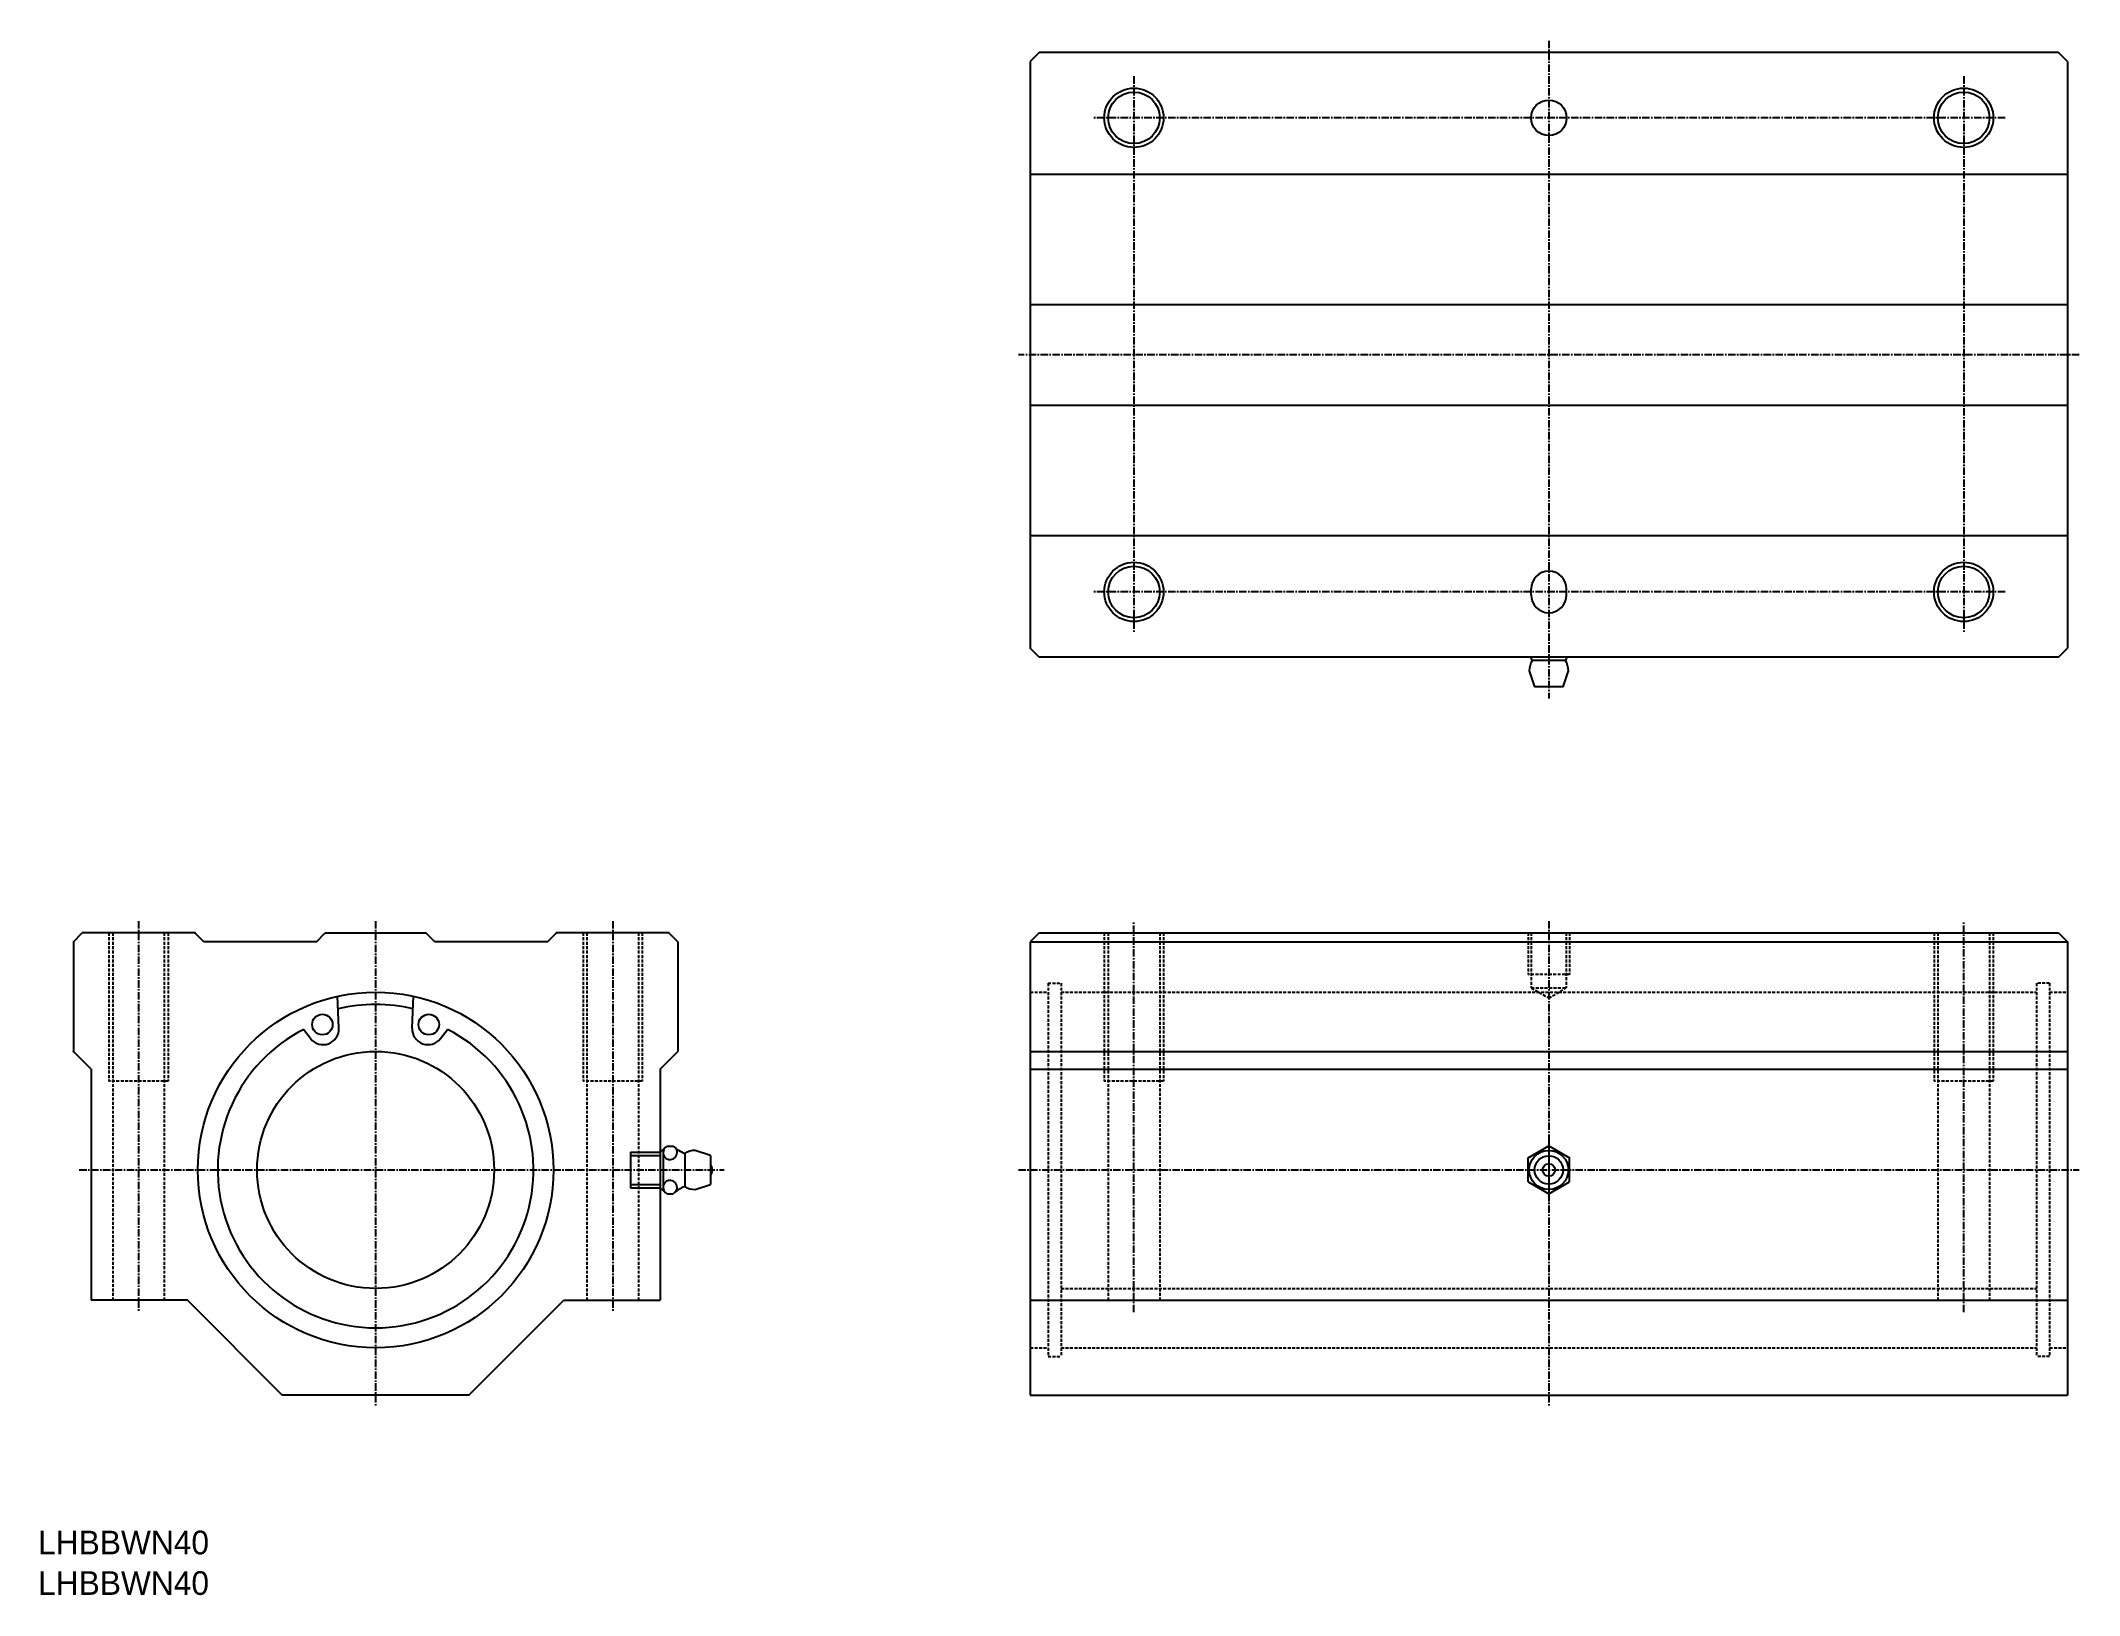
# Model space of a CAD drawing. Extents: x 2285 to 2629, y -1080 to -817.
import ezdxf

# ---------------------------------------------------------------- set-up
doc = ezdxf.new("R2010")
doc.units = 0
doc.linetypes.add('CENTER', pattern=[2, 1.25, -0.25, 0.25, -0.25])
doc.linetypes.add('DASHED', pattern=[0.75, 0.5, -0.25])
doc.layers.get('0').update_dxf_attribs({"linetype": 'CONTINUOUS'})
doc.layers.add('CENTER', color=1, linetype='CENTER')

msp = doc.modelspace()

# ---------------------------------------------------------------- linework, layer by layer
at = {"color": 7, "linetype": 'CONTINUOUS'}
for p, q in [((2453.11, -819.31), (2451.61, -820.81)), ((2451.61, -820.81), (2451.61, -919.81)), ((2625.11, -819.31), (2453.11, -819.31)), ((2626.61, -820.81), (2625.11, -819.31)), ((2626.61, -820.81), (2626.61, -919.81)), ((2451.61, -839.81), (2626.61, -839.81)), ((2451.61, -861.81), (2626.61, -861.81)), ((2451.61, -878.81), (2626.61, -878.81)), ((2451.61, -900.81), (2626.61, -900.81)), ((2536.11, -910.81), (2536.11, -909.81)), ((2542.11, -910.81), (2542.11, -909.81)), ((2453.11, -921.31), (2451.61, -919.81)), ((2625.11, -921.31), (2453.11, -921.31)), ((2625.11, -921.31), (2626.61, -919.81)), ((2535.81, -923.61), (2536.71, -926.31)), ((2541.91, -921.87), (2536.31, -921.87)), ((2541.51, -926.31), (2542.41, -923.61)), ((2541.51, -926.31), (2536.71, -926.31)), ((2290.16, -969.33), (2291.66, -967.83)), ((2290.16, -969.33), (2290.16, -987.83)), ((2310.66, -967.83), (2291.66, -967.83)), ((2312.16, -969.33), (2310.66, -967.83)), ((2331.16, -969.33), (2312.16, -969.33)), ((2331.16, -969.33), (2332.66, -967.83)), ((2332.66, -967.83), (2349.66, -967.83)), ((2351.16, -969.33), (2349.66, -967.83)), ((2370.16, -969.33), (2351.16, -969.33)), ((2370.16, -969.33), (2371.66, -967.83)), ((2390.66, -967.83), (2371.66, -967.83)), ((2392.16, -969.33), (2390.66, -967.83)), ((2392.16, -969.33), (2392.16, -987.83)), ((2453.11, -967.83), (2451.61, -969.33)), ((2451.61, -969.33), (2451.61, -1045.83)), ((2451.61, -969.33), (2626.61, -969.33)), ((2453.11, -967.83), (2625.11, -967.83)), ((2625.11, -967.83), (2626.61, -969.33)), ((2626.61, -969.33), (2626.61, -1045.83)), ((2334.98, -983.91), (2334.74, -978.53)), ((2347.33, -983.91), (2347.57, -978.53)), ((2330.2, -985.65), (2329.02, -984.11)), ((2352.11, -985.65), (2353.29, -984.11)), ((2293.16, -990.83), (2290.16, -987.83)), ((2389.16, -990.83), (2392.16, -987.83)), ((2451.61, -987.83), (2626.61, -987.83)), ((2293.16, -990.83), (2293.16, -1029.83)), ((2389.16, -990.83), (2389.16, -1029.83)), ((2451.61, -990.83), (2626.61, -990.83)), ((2389.16, -1004.83), (2390.04, -1004.02)), ((2390.38, -1003.81), (2391.35, -1003.81)), ((2535.61, -1005.81), (2539.11, -1003.79)), ((2539.11, -1003.79), (2542.61, -1005.81)), ((2384.16, -1004.83), (2384.16, -1010.83)), ((2384.16, -1004.83), (2389.16, -1004.83)), ((2384.16, -1005.37), (2389.16, -1005.37)), ((2389.16, -1004.83), (2389.16, -1010.83)), ((2389.66, -1004.9), (2389.66, -1010.77)), ((2393.31, -1005.03), (2393.31, -1010.63)), ((2397.66, -1005.4), (2395.06, -1004.53)), ((2397.66, -1005.4), (2397.66, -1010.27)), ((2535.61, -1009.85), (2535.61, -1005.81)), ((2542.61, -1009.85), (2542.61, -1005.81)), ((2384.16, -1010.29), (2389.16, -1010.29)), ((2384.16, -1010.83), (2389.16, -1010.83)), ((2389.16, -1010.83), (2390.04, -1011.64)), ((2395.06, -1011.13), (2397.66, -1010.27)), ((2535.61, -1009.85), (2539.11, -1011.87)), ((2539.11, -1011.87), (2542.61, -1009.85)), ((2390.38, -1011.86), (2391.35, -1011.86)), ((2309.41, -1029.83), (2293.16, -1029.83)), ((2325.41, -1045.83), (2309.41, -1029.83)), ((2356.91, -1045.83), (2372.91, -1029.83)), ((2372.91, -1029.83), (2389.16, -1029.83)), ((2451.61, -1029.83), (2626.61, -1029.83)), ((2356.91, -1045.83), (2325.41, -1045.83)), ((2451.61, -1045.83), (2626.61, -1045.83))]:
    msp.add_line(p, q, dxfattribs=at)
at = {"color": 3, "linetype": 'DASHED'}
for p, q in [((2296.16, -967.83), (2296.16, -992.83)), ((2296.81, -967.83), (2296.81, -1029.83)), ((2305.51, -967.83), (2305.51, -1029.83)), ((2306.16, -967.83), (2306.16, -992.83)), ((2376.16, -967.83), (2376.16, -992.83)), ((2376.81, -967.83), (2376.81, -1029.83)), ((2385.51, -967.83), (2385.51, -1029.83)), ((2386.16, -967.83), (2386.16, -992.83)), ((2464.11, -967.83), (2464.11, -992.83)), ((2464.76, -967.83), (2464.76, -1029.83)), ((2473.46, -967.83), (2473.46, -1029.83)), ((2474.11, -967.83), (2474.11, -992.83)), ((2535.61, -967.83), (2535.61, -974.83)), ((2536.16, -967.83), (2536.16, -977.13)), ((2542.06, -967.83), (2542.06, -977.13)), ((2542.61, -967.83), (2542.61, -974.83)), ((2604.11, -967.83), (2604.11, -992.83)), ((2604.76, -967.83), (2604.76, -1029.83)), ((2613.46, -967.83), (2613.46, -1029.83)), ((2614.11, -967.83), (2614.11, -992.83)), ((2454.61, -976.33), (2454.61, -1039.33)), ((2454.61, -976.33), (2456.81, -976.33)), ((2456.81, -976.33), (2456.81, -1039.33)), ((2542.61, -974.83), (2535.61, -974.83)), ((2621.41, -976.33), (2621.41, -1039.33)), ((2623.61, -976.33), (2621.41, -976.33)), ((2623.61, -976.33), (2623.61, -1039.33)), ((2451.61, -977.83), (2454.61, -977.83)), ((2456.81, -977.83), (2621.41, -977.83)), ((2536.16, -977.13), (2539.11, -978.83)), ((2536.16, -977.13), (2542.06, -977.13)), ((2539.11, -978.83), (2542.06, -977.13)), ((2623.61, -977.83), (2626.61, -977.83)), ((2306.16, -992.83), (2296.16, -992.83)), ((2386.16, -992.83), (2376.16, -992.83)), ((2474.11, -992.83), (2464.11, -992.83)), ((2614.11, -992.83), (2604.11, -992.83)), ((2456.81, -1027.83), (2621.41, -1027.83)), ((2451.61, -1037.83), (2454.61, -1037.83)), ((2456.81, -1037.83), (2621.41, -1037.83)), ((2623.61, -1037.83), (2626.61, -1037.83)), ((2454.61, -1039.33), (2456.81, -1039.33)), ((2623.61, -1039.33), (2621.41, -1039.33))]:
    msp.add_line(p, q, dxfattribs=at)
at = {"color": 3, "linetype": 'CONTINUOUS'}
for centre in [(2469.11, -830.31), (2609.11, -830.31), (2469.11, -910.31), (2609.11, -910.31)]:
    msp.add_circle(centre, 5, dxfattribs=at)
at = {"color": 7, "linetype": 'CONTINUOUS'}
for centre, radius in [((2469.11, -830.31), 4.35), ((2539.11, -830.31), 3), ((2609.11, -830.31), 4.35), ((2469.11, -910.31), 4.35), ((2609.11, -910.31), 4.35), ((2341.16, -1007.83), 30), ((2332.18, -983.3), 1.73), ((2350.13, -983.3), 1.73), ((2341.16, -1007.83), 20), ((2539.11, -1007.83), 3.3), ((2539.11, -1007.83), 2.4), ((2539.11, -1007.83), 1.05)]:
    msp.add_circle(centre, radius, dxfattribs=at)
for centre, radius, start, end in [((2539.11, -909.81), 3, 0, 180), ((2539.11, -910.81), 3, 180, 0), ((2530.7, -924.01), 6, 20.9613, 26.7437), ((2547.51, -924.01), 6, 153.2563, 159.0387), ((2539.11, -923.61), 3.3, 148.0472, 180), ((2539.11, -923.61), 3.3, 360, 31.9528), ((2341.16, -1007.83), 27.93, 76.9236, 103.0764), ((2341.16, -1007.83), 26.64, 117.0908, 62.9092), ((2332.31, -984.02), 2.67, 217.5057, 2.4933), ((2350, -984.02), 2.67, 177.5067, 322.4943), ((2390.84, -1004.9), 1.19, 112.9586, 0), ((2395.46, -999.43), 6, 226.8336, 249.0386), ((2390.84, -1004.9), 1.19, 0, 37.5509), ((2395.06, -1007.83), 3.3, 90, 121.9528), ((2396.14, -1007.83), 1.82, 326.6015, 33.3985), ((2390.84, -1010.77), 1.19, 359.9999, 247.0413), ((2395.46, -1016.24), 6, 110.9613, 132.9025), ((2390.84, -1010.77), 1.19, 322.449, 359.9999), ((2395.06, -1007.83), 3.3, 238.0472, 270)]:
    msp.add_arc(centre, radius, start, end, dxfattribs=at)
for p in [(2539.11, -906.81), (2539.11, -913.81)]:
    msp.add_point(p, dxfattribs=at)
at = {"color": 13}
for p in [(2310.66, -967.83), (2371.66, -967.83), (2290.16, -987.83)]:
    msp.add_point(p, dxfattribs=at)
at = {"layer": 'CENTER', "color": 1, "linetype": 'CENTER'}
for p, q in [((2539.11, -817.31), (2539.11, -928.31)), ((2469.11, -823.31), (2469.11, -917.31)), ((2609.11, -823.31), (2609.11, -917.31)), ((2616.11, -830.31), (2462.11, -830.31)), ((2628.61, -870.31), (2449.61, -870.31)), ((2616.11, -910.31), (2462.11, -910.31)), ((2301.16, -965.83), (2301.16, -1031.83)), ((2341.16, -965.83), (2341.16, -1047.83)), ((2381.16, -965.83), (2381.16, -1031.83)), ((2469.11, -1031.83), (2469.11, -965.83)), ((2539.11, -965.83), (2539.11, -1047.83)), ((2609.11, -1031.83), (2609.11, -965.83)), ((2539.11, -1002.53), (2539.11, -1013.13)), ((2291.16, -1007.83), (2399.96, -1007.83)), ((2449.61, -1007.83), (2628.61, -1007.83))]:
    msp.add_line(p, q, dxfattribs=at)

# ---------------------------------------------------------------- texts
at = {"color": 7, "linetype": 'CONTINUOUS'}
for p in [(2284.22, -1072.69), (2284.22, -1079.53)]:
    msp.add_text('LHBBWN40', height=4, dxfattribs=at).set_placement(p)

doc.saveas('drawing.dxf')
